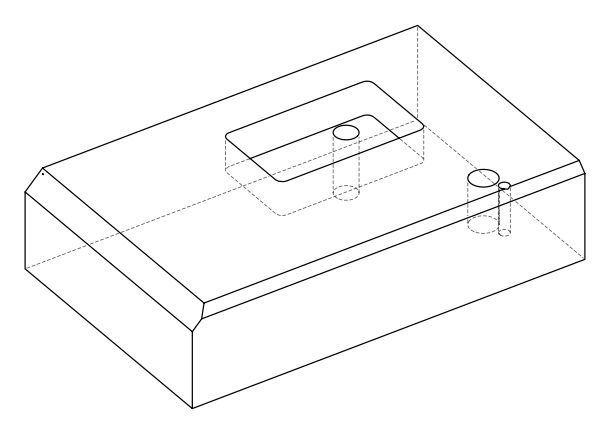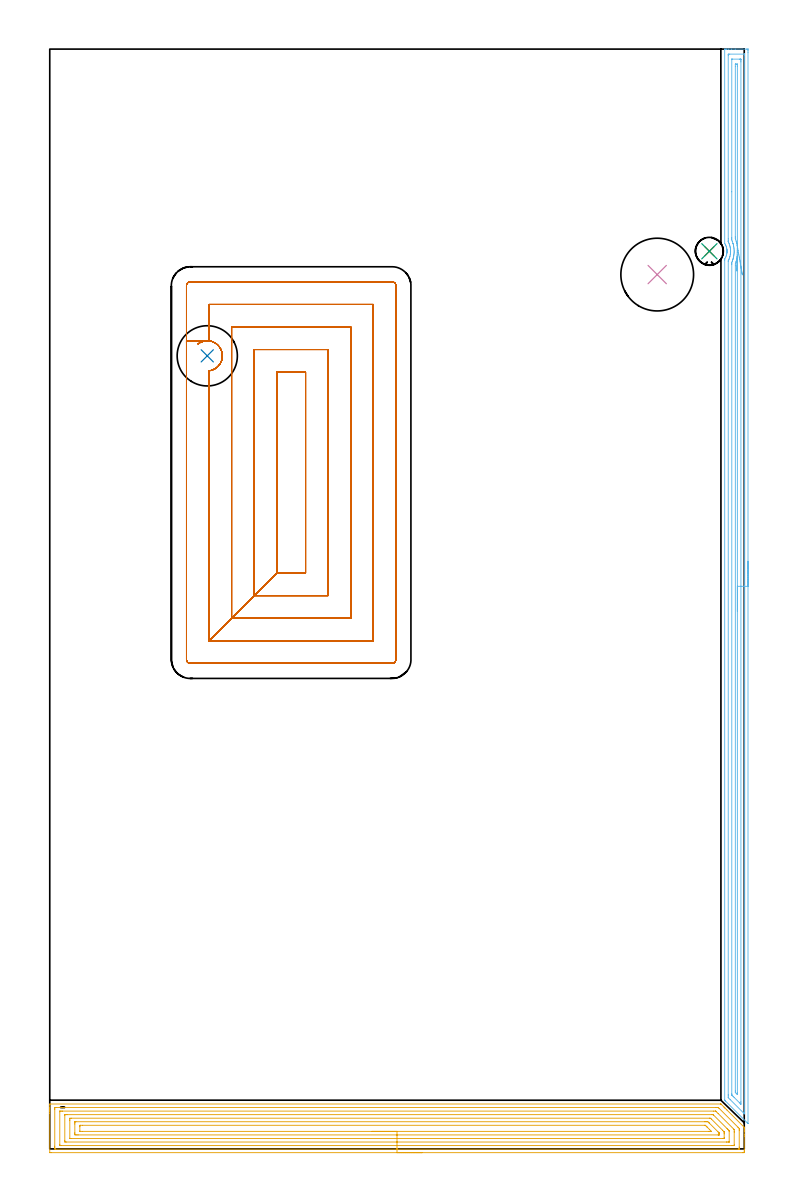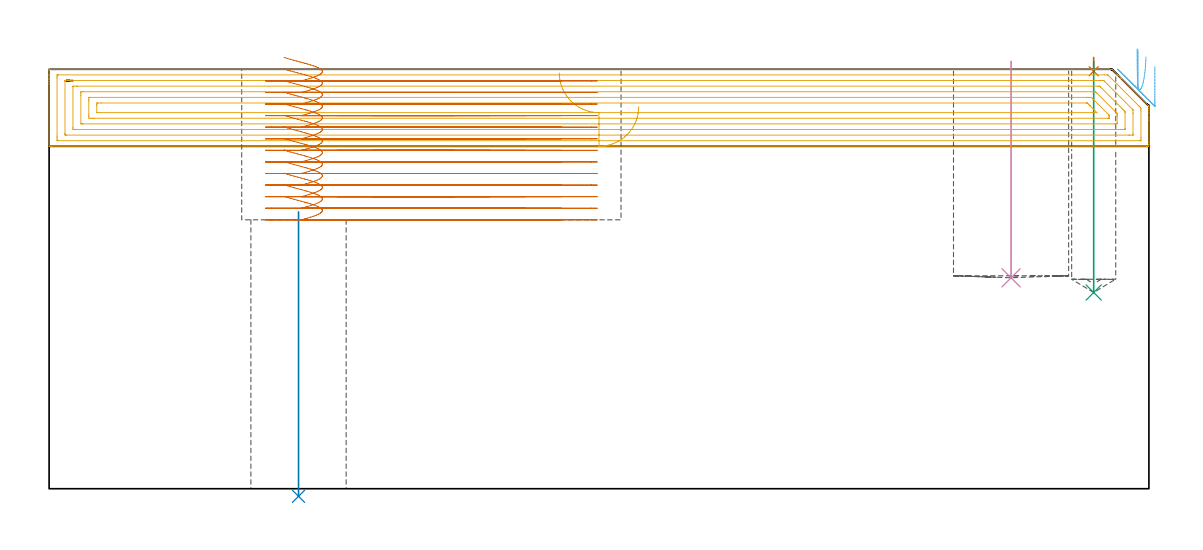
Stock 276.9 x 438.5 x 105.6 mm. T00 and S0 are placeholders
(PLAN: 7 operations, 5 tool changes, 76 min)
(1 SPOT_DRILL | STEP1POCKET | NXT0321_9005460120000 | 0.03 min | 1 mm3)
(2 INDEXABLE_INSERT_DRILL_THROUGH_HOLE_FROM_SOLID | STEP1HOLE | NXT0302_019 | 0.3 min | 47717 mm3)
(3 DRILL_BLIND_HOLE_INTO_CENTER | STEP1POCKET | UGT0301_222 | 0.23 min | 5192 mm3)
(4 INDEXABLE_INSERT_DRILL_BLIND_HOLE_FROM_SOLID | STEP1POCKET_1 | NXT0302_029 | 0.22 min | 34421 mm3)
(5 AREA_MILL | FG_CHAMFER_SURFACE | UGT0205_001 | 15.74 min | 52101 mm3)
(6 AREA_MILL_1 | FG_CHAMFER_SURFACE_1 | UGT0205_001 | 13.87 min | 18264 mm3)
(7 MILL_RECTANGULAR_POCKET | POCKET_RECTANGULAR_STRAIGHT | NXT0201_011 | Follow Part, ap 3, ae 75% | 45.61 min | 575047 mm3)
(TOOL NXT0321_9005460120000 | NC Spot Drill, 142deg, 12mm, Carbide, Uncoated | D12 PA142 FL30 Z2)
(TOOL NXT0302_019 | Index. Insert Drill 24mm [880-D2400L25-05] | D24 PA176 FL120 Z2)
(TOOL UGT0301_222 | Twist Drill 11.1 mm | D11.1 PA118 FL92 Z2)
(TOOL NXT0302_029 | Index. Insert Drill 29mm [880-D2900L32-05] | D29 PA176 FL145 Z2)
(TOOL UGT0205_001 | Chamfer Mill 20 x 3 x 45 deg. | D20 FL50 Z2)
(TOOL NXT0201_011 | ENDMILL 12mm [2P460-1200-NA 1630] | D12 FL38 Z6)
(OP 1 SPOT_DRILL)
G17 G21 G94 G90
T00 M6
G54
G17 G0 G90 X263. Y357.9 S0 M3
G43 Z115.6 H0
G94 G81 G98 Z105.122 F250. R108.6
G80
M5
M2
(OP 2 INDEXABLE_INSERT_DRILL_THROUGH_HOLE_FROM_SOLID)
G17 G21 G94 G90
T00 M6
G54
G17 G0 G90 X62.8 Y316.2 S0 M3
G43 Z115.6 H1
G94 G81 G98 Z-1.919 F250. R69.7
G80
M5
M2
(OP 3 DRILL_BLIND_HOLE_INTO_CENTER)
G17 G21 G94 G90
T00 M6
G54
G17 G0 G90 X263. Y357.9 S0 M3
G43 Z115.6 H0
G94 G81 G98 Z49.4 F250. R107.6
G80
M5
M2
(OP 4 INDEXABLE_INSERT_DRILL_BLIND_HOLE_FROM_SOLID)
G17 G21 G94 G90
T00 M6
G54
G17 G0 G90 X242.2 Y348.6 S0 M3
G43 Z115.6 H1
G94 G81 G98 Z53.1 F250. R107.6
G80
M5
M2
(OP 5 AREA_MILL)
G17 G21 G94 G90
T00 M6
G54
G17 G0 G90 X148.45 Y-1.5 S1061 M3
G43 Z115.6 H0
Z96.2
G94 G1 X148.412 Z95.328 F250.
X148.298 Z94.463
X148.109 Z93.612
X147.847 Z92.78
X147.513 Z91.974
X147.11 Z91.2
X146.642 Z90.464
X146.11 Z89.772
X145.521 Z89.129
X144.878 Z88.54
X144.186 Z88.008
X143.45 Z87.54
X142.676 Z87.137
X141.87 Z86.803
X141.038 Z86.541
X140.186 Z86.352
X139.322 Z86.238
X138.45 Z86.2
X0.602
X0.025 Y-1.499 Z86.199
X0.002 Y-1.497 Z86.2
X0. Y-1.464 Z86.233
Y14.214 Z101.909
Y14.809 Z102.503
Y15.382 Z103.079
Y15.69 Z103.386
Y16.263 Z103.959
Y16.571 Z104.266
Y17.587 Z105.287
X0.01 Y17.894 Z105.593
X0.156 Y17.9 Z105.6
X267.376
X267.599 Y17.895 Z105.594
X267.606 Y17.894 Z105.593
X268.863 Y16.638 Z104.336
X268.93 Y16.571 Z104.268
X269.118 Y16.382 Z104.082
X269.16 Y16.34 Z104.04
X269.811 Y15.69 Z103.387
X269.968 Y15.532 Z103.232
X276.744 Y8.757 Z96.455
X276.857 Y8.641 Z96.339
X276.89 Y8.604 Z96.302
X276.9 Y8.024 Z95.723
Y7.495 Z95.194
Y6.878 Z94.574
Y5.689 Z93.386
Y5.116 Z92.81
Y-0.458 Z87.239
X276.896 Y-1.052 Z86.645
X276.89 Y-1.492 Z86.206
X276.747 Y-1.496 Z86.202
X276.298 Y-1.5 Z86.2
X138.45
Y-0.086 Z87.614
X2.387 Y-0.085 Z87.615
X2.299 Y-0.084 Z87.616
X2.026 Y-0.079 Z87.621
X2.01 Y0.009 Z87.709
X2.003 Y0.207 Z87.907
X2.001 Y0.71 Z88.41
X2. Y1.092 Z88.792
X2.001 Y15.69 Z103.39
X2.002 Y16.07 Z103.77
X2.01 Y16.453 Z104.153
X2.018 Y16.48 Z104.18
X2.035 Y16.481 Z104.181
X2.085 Y16.484 Z104.184
X2.185 Y16.485 Z104.185
X2.387 Y16.486 Z104.186
X265.678
X266.483 Y16.482 Z104.182
X266.536 Y16.48 Z104.18
X266.561 Y16.477 Z104.177
X266.588 Y16.453 Z104.153
X266.702 Y16.344 Z104.044
X266.924 Y16.125 Z103.825
X274.409 Y8.641 Z96.341
X274.513 Y8.535 Z96.235
X274.89 Y8.139 Z95.839
X274.895 Y7.759 Z95.459
X274.899 Y7.378 Z95.078
Y0.71 Z88.41
X274.898 Y0.33 Z88.03
X274.89 Y-0.053 Z87.647
X274.883 Y-0.08 Z87.62
X274.865 Y-0.082 Z87.618
X274.815 Y-0.084 Z87.616
X274.715 Y-0.085 Z87.615
X274.513 Y-0.086 Z87.614
X138.45
Y1.328 Z89.028
X4.437 Y1.329 Z89.029
X4.171 Y1.33 Z89.03
X4.083 Y1.332 Z89.032
X4.021 Y1.335 Z89.035
X4.01 Y1.423 Z89.123
X4.004 Y1.591 Z89.291
X4.001 Y1.759 Z89.459
Y14.809 Z102.509
X4.002 Y14.975 Z102.675
X4.009 Y15.033 Z102.733
X4.014 Y15.065 Z102.765
X4.039 Y15.066 Z102.766
X4.171 Y15.068 Z102.768
X4.798 Y15.071 Z102.771
X5.063
X264.699
X265.327 Y15.069 Z102.769
X265.458 Y15.067 Z102.767
X265.52 Y15.064 Z102.764
X265.591 Y15.003 Z102.703
X265.789 Y14.809 Z102.509
X266.483 Y14.117 Z101.817
X272.729 Y7.871 Z95.571
X272.835 Y7.759 Z95.459
X272.869 Y7.72 Z95.42
X272.89 Y7.674 Z95.374
X272.896 Y7.595 Z95.295
X272.899 Y6.878 Z94.578
X272.9 Y6.709 Z94.409
X272.899 Y1.591 Z89.291
X272.898 Y1.424 Z89.124
X272.891 Y1.367 Z89.067
X272.886 Y1.335 Z89.035
X272.861 Y1.334 Z89.034
X272.729 Y1.331 Z89.031
X272.102 Y1.329 Z89.029
X271.837 Y1.328 Z89.028
X138.45
Y2.743 Z90.443
X6.573
X6.118 Y2.748 Z90.448
X6.015 Y2.749 Z90.449
X6.009 Y2.928 Z90.628
X6. Y3.309 Z91.009
X6.001 Y13.465 Z101.165
X6.002 Y13.57 Z101.27
X6.006 Y13.622 Z101.322
X6.009 Y13.644 Z101.344
X6.026 Y13.65 Z101.35
X6.233 Y13.654 Z101.354
X6.848 Y13.657 Z101.357
X7.122
X264.081 Y13.656 Z101.356
X264.389 Y13.652 Z101.352
X264.464 Y13.65 Z101.35
X264.504 Y13.635 Z101.335
X264.556 Y13.587 Z101.287
X264.699 Y13.451 Z101.151
X270.052 Y8.099 Z95.799
X270.388 Y7.759 Z95.459
X270.715 Y7.424 Z95.124
X270.89 Y7.234 Z94.934
X270.894 Y7.131 Z94.831
X270.9 Y6.922 Z94.622
Y2.935 Z90.635
X270.898 Y2.83 Z90.53
X270.894 Y2.778 Z90.478
X270.891 Y2.756 Z90.456
X270.874 Y2.75 Z90.45
X270.667 Y2.746 Z90.446
X270.052 Y2.743 Z90.443
X269.779
X138.45
Y4.157 Z91.857
X8.553
X8.396 Y4.158 Z91.858
X8.081 Y4.163 Z91.863
X8.008 Y4.165 Z91.865
X8.006 Y4.171 Z91.871
X8.003 Y4.193 Z91.893
X8.001 Y4.235 Z91.935
X8. Y11.284 Z98.984
X8.002 Y11.906 Z99.606
X8.009 Y12.165 Z99.865
X8.012 Y12.236 Z99.936
X8.554 Y12.243 Z99.943
X262.993 Y12.242 Z99.942
X263.151 Y12.24 Z99.94
X263.455 Y12.235 Z99.935
X263.529 Y12.165 Z99.865
X263.807 Y11.894 Z99.594
X268.268 Y7.433 Z95.133
X268.814 Y6.878 Z94.578
X268.89 Y6.798 Z94.498
X268.893 Y6.722 Z94.422
X268.897 Y6.566 Z94.266
X268.9 Y6.254 Z93.954
Y5.997 Z93.697
X268.898 Y4.494 Z92.194
X268.892 Y4.235 Z91.935
X268.888 Y4.164 Z91.864
X268.347 Y4.157 Z91.857
X138.45
Y5.571 Z93.271
X11.309 Y5.572 Z93.272
X10.846 Y5.573 Z93.273
X10.417 Y5.578 Z93.278
X10.01 Y5.592 Z93.292
X10.004 Y5.997 Z93.697
X10.001 Y6.408 Z94.108
X10. Y9.933 Z97.633
X10.003 Y10.403 Z98.103
X10.006 Y10.808 Z98.508
X10.019 Y10.822 Z98.522
X10.04 Y10.825 Z98.525
X10.093 Y10.828 Z98.528
X10.201 Y10.829 Z98.529
X10.417
X261.13 Y10.828 Z98.528
X261.593 Y10.826 Z98.526
X262.022 Y10.822 Z98.522
X262.433 Y10.807 Z98.507
X262.848 Y10.403 Z98.103
X262.915 Y10.338 Z98.038
X266.483 Y6.769 Z94.469
X266.865 Y6.378 Z94.078
X266.886 Y6.354 Z94.054
X266.892 Y6.317 Z94.017
X266.897 Y6.244 Z93.944
X266.899 Y6.134 Z93.834
Y5.997 Z93.697
X266.894 Y5.592 Z93.292
X266.881 Y5.577 Z93.277
X266.86 Y5.575 Z93.275
X266.807 Y5.572 Z93.272
X266.699 Y5.571 Z93.271
X266.483
X138.45
Y6.985 Z94.685
X12.985
X12.201 Y6.986 Z94.686
X12.09 Y6.988 Z94.688
X12.028 Y6.992 Z94.692
X12.009 Y6.997 Z94.697
X12.005 Y7.007 Z94.707
X12.002 Y7.021 Z94.721
X12. Y7.076 Z94.776
X12.001 Y8.838 Z96.538
X12.005 Y9.038 Z96.738
X12.015 Y9.408 Z97.108
X12.201 Y9.412 Z97.112
X12.311 Y9.413 Z97.113
X13.093 Y9.415 Z97.115
X261.13 Y9.414 Z97.114
X261.24 Y9.413 Z97.113
X261.336 Y9.41 Z97.11
X261.38 Y9.408 Z97.108
X261.574 Y9.22 Z96.92
X261.877 Y8.924 Z96.624
X262.022 Y8.78 Z96.48
X262.162 Y8.641 Z96.341
X263.043 Y7.759 Z95.459
X263.807 Y6.995 Z94.695
Y6.991 Z94.691
X263.696 Y6.988 Z94.688
X262.915 Y6.985 Z94.685
X262.806
X138.45
X137.578 Z94.723
X136.714 Z94.837
X135.862 Z95.026
X135.03 Z95.288
X134.224 Z95.622
X133.45 Z96.025
X132.714 Z96.494
X132.022 Z97.025
X131.379 Z97.614
X130.79 Z98.257
X130.258 Z98.95
X129.79 Z99.685
X129.387 Z100.459
X129.053 Z101.265
X128.791 Z102.097
X128.602 Z102.949
X128.488 Z103.814
X128.45 Z104.685
G0 Z115.6
M5
M2
(OP 6 AREA_MILL_1)
G17 G21 G94 G90
T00 M6
G54
G17 G0 G90 X278.4 Y234.3 S1061 M3
G43 Z115.6 H0
Z106.3
G94 G1 Y234.262 Z105.428 F250.
Y234.148 Z104.564
Y233.959 Z103.712
Y233.697 Z102.88
Y233.363 Z102.074
Y232.96 Z101.3
Y232.492 Z100.564
Y231.96 Z99.872
Y231.371 Z99.229
Y230.728 Z98.64
Y230.036 Z98.109
Y229.3 Z97.64
Y228.526 Z97.237
Y227.72 Z96.903
Y226.888 Z96.641
Y226.036 Z96.452
Y225.172 Z96.338
Y224.3 Z96.3
Y10.184
X278.395 Y10.126 Z96.304
X278.393 Y10.118 Z96.305
X278.373 Y10.126 Z96.325
X278.075 Y10.424 Z96.623
X269.512 Y18.988 Z105.187
X269.251 Y19.248 Z105.445
X269.105 Y19.397 Z105.59
X269.1 Y19.658 Z105.6
X269.11 Y354.153 Z105.59
X269.113 Y354.77 Z105.586
X269.115 Y354.783 Z105.584
X269.131 Y354.837 Z105.567
X269.139 Y354.854 Z105.559
X269.543 Y355.606 Z105.157
X269.72 Y356.049 Z104.979
X269.759 Y356.175 Z104.94
X269.858 Y356.499 Z104.838
X269.87 Y356.558 Z104.825
X269.956 Y356.944 Z104.74
X270.006 Y357.28 Z104.692
X270.022 Y357.392 Z104.674
X270.026 Y357.44 Z104.669
X270.027 Y357.451 Z104.668
X270.039 Y357.651 Z104.657
X270.041 Y357.784 Z104.649
Y357.818 Z104.646
X270.042 Y357.895
X270.041 Y357.981 Z104.647
Y358.028 Z104.65
X270.04 Y358.074 Z104.651
X270.032 Y358.285 Z104.663
X270.027 Y358.345 Z104.667
X270.026 Y358.36 Z104.669
X269.999 Y358.567 Z104.699
X269.97 Y358.77 Z104.726
X269.889 Y359.179 Z104.806
X269.762 Y359.628 Z104.937
X269.597 Y360.072 Z105.103
X269.383 Y360.513 Z105.315
X269.124 Y360.965 Z105.574
X269.103 Y361. Z105.596
X269.102 Y361.006 Z105.597
X269.1 Y361.025 Z105.6
Y438.325
X269.102 Y438.49 Z105.588
X269.168 Y438.493 Z105.524
X269.592 Y438.5 Z105.108
X269.92 Z104.78
X270.621 Z104.074
X271.865 Z102.832
X273.303 Z101.393
X277.773 Z96.924
X278.393 Y438.498 Z96.304
X278.394 Y438.496 Z96.303
X278.398 Y437.878 Z96.302
X278.4 Y437.251 Z96.3
Y224.3
X276.986 Z97.714
X276.985 Y14.19 Z97.715
X276.983 Y14.083 Z97.717
X276.979 Y14.013 Z97.721
X276.976 Y13.985 Z97.724
X276.957 Y14.002 Z97.743
X276.879 Y14.074 Z97.821
X276.653 Y14.297 Z98.047
X271.292 Y19.658 Z103.408
X270.621 Y20.341 Z104.079
X270.521 Y20.45 Z104.179
X270.518 Y20.552 Z104.182
X270.516 Y20.657 Z104.184
X270.514 Y21.446 Z104.186
Y21.552
X270.524 Y353.877 Z104.176
X270.525 Y353.972 Z104.175
X270.529 Y354.07 Z104.171
X270.533 Y354.126 Z104.167
X270.767 Y354.624 Z103.933
X270.826 Y354.77 Z103.874
X271.016 Y355.269 Z103.684
X271.138 Y355.664 Z103.562
X271.185 Y355.829 Z103.515
X271.324 Y356.462 Z103.376
X271.342 Y356.558 Z103.358
X271.364 Y356.708 Z103.336
X271.41 Y357.055 Z103.29
X271.452 Y357.507 Z103.248
Y357.514
X271.455 Y357.924 Z103.245
X271.445 Y358.345 Z103.255
X271.441 Y358.419 Z103.259
X271.395 Y358.846 Z103.305
X271.342 Y359.238 Z103.358
X271.327 Y359.332 Z103.373
X271.305 Y359.449 Z103.395
X271.222 Y359.825 Z103.478
X271.136 Y360.132 Z103.564
X270.959 Y360.688 Z103.741
X270.832 Y361.026 Z103.868
X270.621 Y361.498 Z104.079
X270.544 Y361.674 Z104.156
X270.521 Y361.744 Z104.179
X270.518 Y361.813 Z104.182
X270.516 Y361.919 Z104.184
X270.515 Y362.026 Z104.185
X270.514 Y362.813 Z104.186
X270.515 Y436.091 Z104.185
Y436.196
X270.518 Y436.304 Z104.182
X270.525 Y436.49 Z104.175
X270.621 Y436.492 Z104.079
X271.107 Y436.499 Z103.593
X276.879 Z97.821
X276.937 Y436.498 Z97.763
X276.972 Y436.494 Z97.728
X276.977 Y436.492 Z97.723
X276.98 Y436.471 Z97.72
X276.983 Y436.411 Z97.717
X276.985 Y436.197 Z97.715
X276.986 Y436.091 Z97.714
Y224.3
X275.571 Z99.129
Y18.765
X275.57 Y18.286 Z99.13
X275.565 Y17.871 Z99.135
X275.564 Y17.847 Z99.136
X275.533 Y17.871 Z99.167
X275.091 Y18.309 Z99.609
X272.847 Y20.552 Z101.853
X272.409 Y20.992 Z102.291
X271.962 Y21.446 Z102.738
X271.935 Y21.481 Z102.765
X271.933 Y21.506 Z102.767
X271.93 Y21.566 Z102.77
X271.929 Y21.686 Z102.771
Y21.926
X271.939 Y352.559 Z102.761
X271.941 Y352.983 Z102.759
X271.944 Y353.448 Z102.756
X272.099 Y353.877 Z102.601
X272.18 Y354.106 Z102.52
X272.409 Y354.759 Z102.291
X272.412 Y354.768 Z102.288
X272.518 Y355.162 Z102.182
X272.592 Y355.481 Z102.108
X272.632 Y355.664 Z102.068
X272.693 Y355.968 Z102.007
X272.735 Y356.232 Z101.965
X272.782 Y356.558 Z101.918
X272.831 Y357.029 Z101.869
X272.859 Y357.451 Z101.841
X272.869 Y357.885 Z101.831
X272.858 Y358.345 Z101.842
X272.826 Y358.821 Z101.874
X272.782 Y359.238 Z101.918
X272.688 Y359.853 Z102.012
X272.632 Y360.132 Z102.068
X272.553 Y360.5 Z102.147
X272.411 Y361.024 Z102.289
X272.409 Y361.03 Z102.291
X272.1 Y361.919 Z102.6
X271.936 Y362.393 Z102.764
X271.932 Y362.813 Z102.768
X271.929 Y363.292 Z102.771
X271.928 Y381.613 Z102.772
X271.929 Y434.303 Z102.771
X271.93 Y434.423 Z102.77
X271.933 Y434.482 Z102.767
X271.934 Y434.489 Z102.766
X271.96 Y434.493 Z102.74
X272.016 Y434.497 Z102.684
X272.213 Y434.5 Z102.487
X275.091 Z99.609
X275.288 Y434.498 Z99.412
X275.419 Y434.495 Z99.281
X275.523 Y434.49 Z99.177
X275.565 Y434.482 Z99.135
X275.566 Y434.463 Z99.134
X275.569 Y434.303 Z99.131
X275.571 Y433.824 Z99.129
Y433.41
Y224.3
X274.157 Z100.543
Y22.339
X274.155 Y21.941 Z100.545
X274.152 Y21.743 Z100.548
X274.151 Y21.711 Z100.549
X274.118 Y21.74 Z100.582
X274.057 Y21.796 Z100.643
X273.51 Y22.339 Z101.19
X273.407 Y22.445 Z101.293
X273.36 Y22.497 Z101.34
X273.35 Y22.511 Z101.35
X273.347 Y22.532 Z101.353
X273.345 Y22.583 Z101.355
X273.343 Y22.786 Z101.357
Y23.193
X273.353 Y352.137 Z101.347
X273.358 Y352.928 Z101.342
X273.371 Y352.983 Z101.329
X273.385 Y353.028 Z101.315
X273.579 Y353.6 Z101.121
X273.671 Y353.877 Z101.029
X273.746 Y354.121 Z100.954
X273.792 Y354.282 Z100.908
X273.917 Y354.77 Z100.783
X273.944 Y354.884 Z100.756
X273.968 Y354.999 Z100.732
X274.116 Y355.745 Z100.584
X274.15 Y355.927 Z100.55
X274.156 Y355.705 Z100.544
X274.157 Y355.664 Z100.543
Y224.3
Y223.428 Z100.581
Y222.564 Z100.695
Y221.712 Z100.883
Y220.88 Z101.146
Y220.074 Z101.48
Y219.3 Z101.882
Y218.564 Z102.351
Y217.872 Z102.882
Y217.229 Z103.472
Y216.64 Z104.115
Y216.108 Z104.807
Y215.64 Z105.543
Y215.237 Z106.316
Y214.903 Z107.122
Y214.641 Z107.954
Y214.452 Z108.806
Y214.338 Z109.671
Y214.3 Z110.543
G0 Z115.6
X276.162 Y348.459
Z108.688
G1 X276.129 Y348.643 Z107.836
X276.084 Y348.899 Z107.003
X276.026 Y349.226 Z106.197
X275.957 Y349.621 Z105.422
X275.875 Y350.081 Z104.685
X275.783 Y350.603 Z103.992
X275.681 Y351.181 Z103.347
X275.569 Y351.814 Z102.756
X275.449 Y352.494 Z102.224
X275.321 Y353.217 Z101.753
X275.187 Y353.978 Z101.349
X275.047 Y354.771 Z101.013
X274.902 Y355.59 Z100.749
X274.754 Y356.428 Z100.558
X274.604 Y357.28 Z100.442
X274.452 Y358.138 Z100.402
X274.301 Y358.996 Z100.438
X274.15 Y359.848 Z100.55
X274.094 Y360.17 Z100.606
X274.079 Y360.25 Z100.621
X273.918 Y361.026 Z100.782
X273.874 Y361.218 Z100.826
X273.827 Y361.395 Z100.873
X273.668 Y361.919 Z101.032
X273.438 Y362.616 Z101.262
X273.407 Y362.709 Z101.293
X273.377 Y362.813 Z101.323
X273.35 Y362.917 Z101.35
X273.347 Y363.017 Z101.353
X273.345 Y363.221 Z101.355
X273.343 Y363.63 Z101.357
Y363.667
Y431.623
X273.346 Y432.437 Z101.354
X273.348 Y432.471 Z101.352
X273.352 Y432.49 Z101.348
X273.374 Y432.493 Z101.326
X273.427 Y432.497 Z101.273
X273.535 Y432.499 Z101.165
X273.75 Y432.5 Z100.95
X273.965 Y432.499 Z100.735
X274.073 Y432.497 Z100.627
X274.126 Y432.493 Z100.574
X274.148 Y432.491 Z100.552
X274.15 Y432.475 Z100.55
X274.157 Y431.662 Z100.543
Y431.623
Y360.172
X274.156 Y360.132 Z100.544
X274.15 Y359.848 Z100.55
X274.132 Y358.978 Z100.607
X274.113 Y358.116 Z100.739
X274.095 Y357.269 Z100.946
X274.077 Y356.443 Z101.226
X274.06 Y355.644 Z101.577
X274.043 Y354.88 Z101.997
X274.028 Y354.154 Z102.481
X274.013 Y353.474 Z103.027
X274. Y352.844 Z103.63
X273.987 Y352.268 Z104.286
X273.976 Y351.752 Z104.989
X273.966 Y351.3 Z105.735
X273.958 Y350.914 Z106.517
X273.951 Y350.597 Z107.33
X273.946 Y350.353 Z108.168
X273.942 Y350.183 Z109.023
X273.94 Y350.087 Z109.89
Y350.068 Z110.762
G0 Z115.6
M5
M2
(OP 7 MILL_RECTANGULAR_POCKET)
G17 G21 G94 G90
T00 M6
G54
G17 G0 G90 X59.149 Y320.958 S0 M3
G43 Z115.6 H1
Z108.6
G94 G1 X59.244 Y321.037 Z108.567 F250.
X59.959 Y321.49 Z108.34
X60.731 Y321.837 Z108.113
X61.544 Y322.073 Z107.886
X62.382 Y322.191 Z107.66
X63.228 Z107.433
X63.914 Y322.102 Z107.247
X64.332 Y322.007 Z107.133
X64.661 Y321.899 Z107.04
X64.991 Y321.792 Z106.947
X65.806 Y321.399 Z106.705
X66.552 Y320.889 Z106.462
X67.214 Y320.272 Z106.22
X67.776 Y319.563 Z105.977
X68.224 Y318.777 Z105.735
X68.55 Y317.933 Z105.493
X68.745 Y317.05 Z105.25
X68.805 Y316.148 Z105.008
X68.782 Y315.802 Z104.915
X68.759 Y315.456 Z104.822
X68.578 Y314.564 Z104.578
X68.465 Y314.237 Z104.486
X68.352 Y313.91 Z104.393
X67.967 Y313.139 Z104.162
X67.476 Y312.432 Z103.931
X66.889 Y311.801 Z103.7
X66.217 Y311.262 Z103.47
X65.476 Y310.824 Z103.239
X64.679 Y310.496 Z103.008
X63.844 Y310.286 Z102.777
X63.5 Y310.245 Z102.685
Y202.6 F500.
X90.5 Y229.6
X102.
Y309.7
X90.5
Y229.6
X81.5 Y220.6
X111.
Y318.7
X81.5
Y220.6
X72.5 Y211.6
X120.
Y327.7
X72.5
Y211.6
X63.5 Y202.6
X129.
Y336.7
X63.5
Y322.155
G3 X62.101 Y322.155 R5.985
G1 X54.5
Y195.1
G3 X56. Y193.6 R1.5
G1 X136.5
G3 X138. Y195.1 R1.5
G1 Y344.2
G3 X136.5 Y345.7 R1.5
G1 X56.
G3 X54.5 Y344.2 R1.5
G1 Y322.155
Y321.155
G0 X59.148 Y320.957 Z105.685
G1 X59.244 Y321.037 Z105.651 F250.
X59.999 Y321.511 Z105.412
X60.817 Y321.868 Z105.173
X61.678 Y322.1 Z104.934
X62.564 Y322.201 Z104.695
X63.455 Y322.17 Z104.456
X64.332 Y322.007 Z104.217
X64.661 Y321.899 Z104.124
X64.991 Y321.792 Z104.032
X65.788 Y321.41 Z103.795
X66.52 Y320.915 Z103.558
X67.172 Y320.317 Z103.321
X67.729 Y319.631 Z103.084
X68.179 Y318.87 Z102.847
X68.513 Y318.052 Z102.611
X68.723 Y317.193 Z102.374
X68.804 Y316.313 Z102.137
X68.756 Y315.43 Z101.9
X68.578 Y314.564 Z101.663
X68.465 Y314.237 Z101.57
X68.352 Y313.91 Z101.477
X67.967 Y313.139 Z101.247
X67.476 Y312.432 Z101.016
X66.889 Y311.801 Z100.785
X66.217 Y311.262 Z100.554
X65.476 Y310.824 Z100.324
X64.679 Y310.496 Z100.093
X63.844 Y310.286 Z99.862
X63.5 Y310.245 Z99.769
Y202.6 F500.
X90.5 Y229.6
X102.
Y309.7
X90.5
Y229.6
X81.5 Y220.6
X111.
Y318.7
X81.5
Y220.6
X72.5 Y211.6
X120.
Y327.7
X72.5
Y211.6
X63.5 Y202.6
X129.
Y336.7
X63.5
Y322.155
G3 X62.101 Y322.155 R5.985
G1 X54.5
Y195.1
G3 X56. Y193.6 R1.5
G1 X136.5
G3 X138. Y195.1 R1.5
G1 Y344.2
G3 X136.5 Y345.7 R1.5
G1 X56.
G3 X54.5 Y344.2 R1.5
G1 Y322.155
Y321.155
G0 X59.148 Y320.957 Z102.769
G1 X59.244 Y321.037 Z102.736 F250.
X59.999 Y321.511 Z102.497
X60.817 Y321.868 Z102.258
X61.678 Y322.1 Z102.019
X62.564 Y322.201 Z101.78
X63.455 Y322.17 Z101.541
X64.332 Y322.007 Z101.302
X64.661 Y321.899 Z101.209
X64.991 Y321.792 Z101.116
X65.788 Y321.41 Z100.879
X66.52 Y320.915 Z100.643
X67.172 Y320.317 Z100.406
X67.729 Y319.631 Z100.169
X68.179 Y318.87 Z99.932
X68.513 Y318.052 Z99.695
X68.723 Y317.193 Z99.458
X68.804 Y316.313 Z99.221
X68.756 Y315.43 Z98.985
X68.578 Y314.564 Z98.748
X68.465 Y314.237 Z98.655
X68.352 Y313.91 Z98.562
X67.967 Y313.139 Z98.331
X67.476 Y312.432 Z98.101
X66.889 Y311.801 Z97.87
X66.217 Y311.262 Z97.639
X65.476 Y310.824 Z97.408
X64.679 Y310.496 Z97.177
X63.844 Y310.286 Z96.947
X63.5 Y310.245 Z96.854
Y202.6 F500.
X90.5 Y229.6
X102.
Y309.7
X90.5
Y229.6
X81.5 Y220.6
X111.
Y318.7
X81.5
Y220.6
X72.5 Y211.6
X120.
Y327.7
X72.5
Y211.6
X63.5 Y202.6
X129.
Y336.7
X63.5
Y322.155
G3 X62.101 Y322.155 R5.985
G1 X54.5
Y195.1
G3 X56. Y193.6 R1.5
G1 X136.5
G3 X138. Y195.1 R1.5
G1 Y344.2
G3 X136.5 Y345.7 R1.5
G1 X56.
G3 X54.5 Y344.2 R1.5
G1 Y322.155
Y321.155
G0 X59.148 Y320.958 Z99.854
G1 X59.244 Y321.037 Z99.82 F250.
X59.999 Y321.511 Z99.581
X60.817 Y321.868 Z99.342
X61.678 Y322.1 Z99.103
X62.564 Y322.201 Z98.864
X63.455 Y322.17 Z98.625
X64.332 Y322.007 Z98.386
X64.661 Y321.899 Z98.294
X64.991 Y321.792 Z98.201
X65.788 Y321.41 Z97.964
X66.52 Y320.915 Z97.727
X67.172 Y320.317 Z97.49
X67.729 Y319.631 Z97.253
X68.179 Y318.87 Z97.017
X68.513 Y318.052 Z96.78
X68.723 Y317.193 Z96.543
X68.804 Y316.313 Z96.306
X68.756 Y315.43 Z96.069
X68.578 Y314.564 Z95.832
X68.465 Y314.237 Z95.74
X68.352 Y313.91 Z95.647
X67.967 Y313.139 Z95.416
X67.476 Y312.432 Z95.185
X66.889 Y311.801 Z94.954
X66.217 Y311.262 Z94.724
X65.476 Y310.824 Z94.493
X64.679 Y310.496 Z94.262
X63.844 Y310.286 Z94.031
X63.5 Y310.245 Z93.938
Y202.6 F500.
X90.5 Y229.6
X102.
Y309.7
X90.5
Y229.6
X81.5 Y220.6
X111.
Y318.7
X81.5
Y220.6
X72.5 Y211.6
X120.
Y327.7
X72.5
Y211.6
X63.5 Y202.6
X129.
Y336.7
X63.5
Y322.155
G3 X62.101 Y322.155 R5.985
G1 X54.5
Y195.1
G3 X56. Y193.6 R1.5
G1 X136.5
G3 X138. Y195.1 R1.5
G1 Y344.2
G3 X136.5 Y345.7 R1.5
G1 X56.
G3 X54.5 Y344.2 R1.5
G1 Y322.155
Y321.155
G0 X59.148 Y320.958 Z96.938
G1 X59.244 Y321.037 Z96.905 F250.
X59.999 Y321.511 Z96.666
X60.817 Y321.868 Z96.427
X61.678 Y322.1 Z96.188
X62.564 Y322.201 Z95.949
X63.455 Y322.17 Z95.71
X64.332 Y322.007 Z95.471
X64.661 Y321.899 Z95.378
X64.991 Y321.792 Z95.286
X65.788 Y321.41 Z95.049
X66.52 Y320.915 Z94.812
X67.172 Y320.317 Z94.575
X67.729 Y319.631 Z94.338
X68.179 Y318.87 Z94.101
X68.513 Y318.052 Z93.864
X68.723 Y317.193 Z93.628
X68.804 Y316.313 Z93.391
X68.756 Y315.43 Z93.154
X68.578 Y314.564 Z92.917
X68.465 Y314.237 Z92.824
X68.352 Y313.91 Z92.731
X67.967 Y313.139 Z92.501
X67.476 Y312.432 Z92.27
X66.889 Y311.801 Z92.039
X66.217 Y311.262 Z91.808
X65.476 Y310.824 Z91.577
X64.679 Y310.496 Z91.347
X63.844 Y310.286 Z91.116
X63.5 Y310.245 Z91.023
Y202.6 F500.
X90.5 Y229.6
X102.
Y309.7
X90.5
Y229.6
X81.5 Y220.6
X111.
Y318.7
X81.5
Y220.6
X72.5 Y211.6
X120.
Y327.7
X72.5
Y211.6
X63.5 Y202.6
X129.
Y336.7
X63.5
Y322.155
G3 X62.101 Y322.155 R5.985
G1 X54.5
Y195.1
G3 X56. Y193.6 R1.5
G1 X136.5
G3 X138. Y195.1 R1.5
G1 Y344.2
G3 X136.5 Y345.7 R1.5
G1 X56.
G3 X54.5 Y344.2 R1.5
G1 Y322.155
Y321.155
G0 X59.148 Y320.958 Z94.023
G1 X59.244 Y321.037 Z93.99 F250.
X59.999 Y321.511 Z93.751
X60.817 Y321.868 Z93.512
X61.678 Y322.1 Z93.273
X62.564 Y322.201 Z93.034
X63.455 Y322.17 Z92.795
X64.332 Y322.007 Z92.556
X64.661 Y321.899 Z92.463
X64.991 Y321.792 Z92.37
X65.788 Y321.41 Z92.133
X66.52 Y320.915 Z91.896
X67.172 Y320.317 Z91.66
X67.729 Y319.631 Z91.423
X68.179 Y318.87 Z91.186
X68.513 Y318.052 Z90.949
X68.723 Y317.193 Z90.712
X68.804 Y316.313 Z90.475
X68.756 Y315.43 Z90.238
X68.578 Y314.564 Z90.002
X68.465 Y314.237 Z89.909
X68.352 Y313.91 Z89.816
X67.967 Y313.139 Z89.585
X67.476 Y312.432 Z89.354
X66.889 Y311.801 Z89.124
X66.217 Y311.262 Z88.893
X65.476 Y310.824 Z88.662
X64.679 Y310.496 Z88.431
X63.844 Y310.286 Z88.2
X63.5 Y310.245 Z88.108
Y202.6 F500.
X90.5 Y229.6
X102.
Y309.7
X90.5
Y229.6
X81.5 Y220.6
X111.
Y318.7
X81.5
Y220.6
X72.5 Y211.6
X120.
Y327.7
X72.5
Y211.6
X63.5 Y202.6
X129.
Y336.7
X63.5
Y322.155
G3 X62.101 Y322.155 R5.985
G1 X54.5
Y195.1
G3 X56. Y193.6 R1.5
G1 X136.5
G3 X138. Y195.1 R1.5
G1 Y344.2
G3 X136.5 Y345.7 R1.5
G1 X56.
G3 X54.5 Y344.2 R1.5
G1 Y322.155
Y321.155
G0 X59.143 Y320.954 Z91.108
G1 X59.244 Y321.037 Z91.073 F250.
X59.999 Y321.511 Z90.834
X60.817 Y321.868 Z90.595
X61.678 Y322.1 Z90.356
X62.564 Y322.201 Z90.117
X63.455 Y322.17 Z89.878
X64.332 Y322.007 Z89.639
X64.661 Y321.899 Z89.546
X64.991 Y321.792 Z89.453
X65.788 Y321.41 Z89.216
X66.52 Y320.915 Z88.979
X67.172 Y320.317 Z88.743
X67.729 Y319.631 Z88.506
X68.179 Y318.87 Z88.269
X68.513 Y318.052 Z88.032
X68.723 Y317.193 Z87.795
X68.804 Y316.313 Z87.558
X68.756 Y315.43 Z87.321
X68.578 Y314.564 Z87.085
X68.465 Y314.237 Z86.992
X68.35 Y313.909 Z86.899
X67.964 Y313.141 Z86.668
X67.472 Y312.435 Z86.438
X66.885 Y311.807 Z86.207
X66.214 Y311.268 Z85.977
X65.474 Y310.83 Z85.746
X64.678 Y310.502 Z85.516
X63.845 Y310.29 Z85.285
X63.5 Y310.248 Z85.192
Y202.6 F500.
X90.5 Y229.6
X102.
Y309.7
X90.5
Y229.6
X81.5 Y220.6
X111.
Y318.7
X81.5
Y220.6
X72.5 Y211.6
X120.
Y327.7
X72.5
Y211.6
X63.5 Y202.6
X129.
Y336.7
X63.5
Y322.155
G3 X62.101 Y322.155 R5.985
G1 X54.5
Y195.1
G3 X56. Y193.6 R1.5
G1 X136.5
G3 X138. Y195.1 R1.5
G1 Y344.2
G3 X136.5 Y345.7 R1.5
G1 X56.
G3 X54.5 Y344.2 R1.5
G1 Y322.155
Y321.155
G0 X59.143 Y320.954 Z88.192
G1 X59.244 Y321.037 Z88.157 F250.
X59.999 Y321.511 Z87.918
X60.817 Y321.868 Z87.679
X61.678 Y322.1 Z87.44
X62.564 Y322.201 Z87.201
X63.455 Y322.17 Z86.962
X64.332 Y322.007 Z86.723
X64.661 Y321.899 Z86.631
X64.991 Y321.792 Z86.538
X65.788 Y321.41 Z86.301
X66.52 Y320.915 Z86.064
X67.172 Y320.317 Z85.827
X67.729 Y319.631 Z85.59
X68.179 Y318.87 Z85.354
X68.513 Y318.052 Z85.117
X68.723 Y317.193 Z84.88
X68.804 Y316.313 Z84.643
X68.756 Y315.43 Z84.406
X68.578 Y314.564 Z84.169
X68.465 Y314.237 Z84.076
X68.35 Y313.909 Z83.983
X67.964 Y313.141 Z83.753
X67.472 Y312.435 Z83.522
X66.885 Y311.807 Z83.292
X66.214 Y311.268 Z83.061
X65.474 Y310.83 Z82.831
X64.678 Y310.502 Z82.6
X63.845 Y310.29 Z82.37
X63.5 Y310.248 Z82.277
Y202.6 F500.
X90.5 Y229.6
X102.
Y309.7
X90.5
Y229.6
X81.5 Y220.6
X111.
Y318.7
X81.5
Y220.6
X72.5 Y211.6
X120.
Y327.7
X72.5
Y211.6
X63.5 Y202.6
X129.
Y336.7
X63.5
Y322.155
G3 X62.101 Y322.155 R5.985
G1 X54.5
Y195.1
G3 X56. Y193.6 R1.5
G1 X136.5
G3 X138. Y195.1 R1.5
G1 Y344.2
G3 X136.5 Y345.7 R1.5
G1 X56.
G3 X54.5 Y344.2 R1.5
G1 Y322.155
Y321.155
G0 X59.148 Y320.958 Z85.277
G1 X59.244 Y321.037 Z85.243 F250.
X59.999 Y321.511 Z85.004
X60.817 Y321.868 Z84.766
X61.678 Y322.1 Z84.527
X62.564 Y322.201 Z84.288
X63.455 Y322.17 Z84.049
X64.332 Y322.007 Z83.81
X64.661 Y321.899 Z83.717
X64.991 Y321.792 Z83.624
X65.788 Y321.41 Z83.387
X66.52 Y320.915 Z83.15
X67.172 Y320.317 Z82.913
X67.729 Y319.631 Z82.677
X68.179 Y318.87 Z82.44
X68.513 Y318.052 Z82.203
X68.723 Y317.193 Z81.966
X68.804 Y316.313 Z81.729
X68.756 Y315.43 Z81.492
X68.578 Y314.564 Z81.255
X68.465 Y314.237 Z81.163
X68.352 Y313.91 Z81.07
X67.967 Y313.139 Z80.839
X67.476 Y312.432 Z80.608
X66.889 Y311.801 Z80.377
X66.217 Y311.262 Z80.147
X65.476 Y310.824 Z79.916
X64.679 Y310.496 Z79.685
X63.844 Y310.286 Z79.454
X63.5 Y310.245 Z79.362
Y202.6 F500.
X90.5 Y229.6
X102.
Y309.7
X90.5
Y229.6
X81.5 Y220.6
X111.
Y318.7
X81.5
Y220.6
X72.5 Y211.6
X120.
Y327.7
X72.5
Y211.6
X63.5 Y202.6
X129.
Y336.7
X63.5
Y322.155
G3 X62.101 Y322.155 R5.985
G1 X54.5
Y195.1
G3 X56. Y193.6 R1.5
G1 X136.5
G3 X138. Y195.1 R1.5
G1 Y344.2
G3 X136.5 Y345.7 R1.5
G1 X56.
G3 X54.5 Y344.2 R1.5
G1 Y322.155
Y321.155
G0 X59.148 Y320.958 Z82.362
G1 X59.244 Y321.037 Z82.328 F250.
X59.999 Y321.511 Z82.089
X60.817 Y321.868 Z81.85
X61.678 Y322.1 Z81.611
X62.564 Y322.201 Z81.372
X63.455 Y322.17 Z81.133
X64.332 Y322.007 Z80.894
X64.661 Y321.899 Z80.801
X64.991 Y321.792 Z80.709
X65.788 Y321.41 Z80.472
X66.52 Y320.915 Z80.235
X67.172 Y320.317 Z79.998
X67.729 Y319.631 Z79.761
X68.179 Y318.87 Z79.524
X68.513 Y318.052 Z79.288
X68.723 Y317.193 Z79.051
X68.804 Y316.313 Z78.814
X68.756 Y315.43 Z78.577
X68.578 Y314.564 Z78.34
X68.465 Y314.237 Z78.247
X68.352 Y313.91 Z78.154
X67.967 Y313.139 Z77.924
X67.476 Y312.432 Z77.693
X66.889 Y311.801 Z77.462
X66.217 Y311.262 Z77.231
X65.476 Y310.824 Z77.001
X64.679 Y310.496 Z76.77
X63.844 Y310.286 Z76.539
X63.5 Y310.245 Z76.446
Y202.6 F500.
X90.5 Y229.6
X102.
Y309.7
X90.5
Y229.6
X81.5 Y220.6
X111.
Y318.7
X81.5
Y220.6
X72.5 Y211.6
X120.
Y327.7
X72.5
Y211.6
X63.5 Y202.6
X129.
Y336.7
X63.5
Y322.155
G3 X62.101 Y322.155 R5.985
G1 X54.5
Y195.1
G3 X56. Y193.6 R1.5
G1 X136.5
G3 X138. Y195.1 R1.5
G1 Y344.2
G3 X136.5 Y345.7 R1.5
G1 X56.
G3 X54.5 Y344.2 R1.5
G1 Y322.155
Y321.155
G0 X59.148 Y320.958 Z79.446
G1 X59.244 Y321.037 Z79.413 F250.
X59.999 Y321.511 Z79.174
X60.817 Y321.868 Z78.935
X61.678 Y322.1 Z78.696
X62.564 Y322.201 Z78.457
X63.455 Y322.17 Z78.218
X64.332 Y322.007 Z77.979
X64.661 Y321.899 Z77.886
X64.991 Y321.792 Z77.793
X65.788 Y321.41 Z77.556
X66.52 Y320.915 Z77.32
X67.172 Y320.317 Z77.083
X67.729 Y319.631 Z76.846
X68.179 Y318.87 Z76.609
X68.513 Y318.052 Z76.372
X68.723 Y317.193 Z76.135
X68.804 Y316.313 Z75.898
X68.756 Y315.43 Z75.662
X68.578 Y314.564 Z75.425
X68.465 Y314.237 Z75.332
X68.352 Y313.91 Z75.239
X67.967 Y313.139 Z75.008
X67.476 Y312.432 Z74.777
X66.889 Y311.801 Z74.547
X66.217 Y311.262 Z74.316
X65.476 Y310.824 Z74.085
X64.679 Y310.496 Z73.854
X63.844 Y310.286 Z73.624
X63.5 Y310.245 Z73.531
Y202.6 F500.
X90.5 Y229.6
X102.
Y309.7
X90.5
Y229.6
X81.5 Y220.6
X111.
Y318.7
X81.5
Y220.6
X72.5 Y211.6
X120.
Y327.7
X72.5
Y211.6
X63.5 Y202.6
X129.
Y336.7
X63.5
Y322.155
G3 X62.101 Y322.155 R5.985
G1 X54.5
Y195.1
G3 X56. Y193.6 R1.5
G1 X136.5
G3 X138. Y195.1 R1.5
G1 Y344.2
G3 X136.5 Y345.7 R1.5
G1 X56.
G3 X54.5 Y344.2 R1.5
G1 Y322.155
Y321.155
G0 X59.149 Y320.958 Z76.531
G1 X59.244 Y321.037 Z76.497 F250.
X60.001 Y321.512 Z76.258
X60.82 Y321.869 Z76.019
X61.682 Y322.1 Z75.779
X62.57 Y322.201 Z75.54
X63.462 Y322.169 Z75.301
X64.34 Y322.004 Z75.061
X64.669 Y321.896 Z74.969
X64.999 Y321.788 Z74.876
X65.787 Y321.41 Z74.642
X66.512 Y320.921 Z74.407
X67.158 Y320.332 Z74.173
X67.712 Y319.655 Z73.939
X68.162 Y318.905 Z73.704
X68.498 Y318.098 Z73.47
X68.588 Y317.763 Z73.377
X68.678 Y317.429 Z73.284
X68.763 Y316.917 Z73.145
X68.802 Y316.4 Z73.006
X68.794 Y316.054 Z72.914
X68.785 Y315.707 Z72.821
X68.71 Y315.132 Z72.665
X68.579 Y314.566 Z72.51
X68.465 Y314.238 Z72.417
X68.352 Y313.911 Z72.324
X67.911 Y313.048 Z72.064
X67.338 Y312.266 Z71.804
X66.646 Y311.588 Z71.545
X65.854 Y311.029 Z71.285
X64.982 Y310.605 Z71.025
X64.652 Y310.498 Z70.932
X64.323 Y310.391 Z70.84
X63.844 Y310.286 Z70.708
X63.5 Y310.245 Z70.615
Y202.6 F500.
X90.5 Y229.6
X102.
Y309.7
X90.5
Y229.6
X81.5 Y220.6
X111.
Y318.7
X81.5
Y220.6
X72.5 Y211.6
X120.
Y327.7
X72.5
Y211.6
X63.5 Y202.6
X129.
Y336.7
X63.5
Y322.154
G3 X62.102 Y322.154 R5.988
G1 X54.5
Y195.1
G3 X56. Y193.6 R1.5
G1 X136.5
G3 X138. Y195.1 R1.5
G1 Y344.2
G3 X136.5 Y345.7 R1.5
G1 X56.
G3 X54.5 Y344.2 R1.5
G1 Y322.154
Y321.154
G0 X59.149 Y320.958 Z73.615
G1 X59.244 Y321.037 Z73.582 F250.
X60.001 Y321.512 Z73.343
X60.82 Y321.869 Z73.103
X61.682 Y322.1 Z72.864
X62.57 Y322.201 Z72.625
X63.462 Y322.169 Z72.385
X64.34 Y322.004 Z72.146
X64.669 Y321.896 Z72.053
X64.999 Y321.788 Z71.96
X65.787 Y321.41 Z71.726
X66.512 Y320.921 Z71.492
X67.158 Y320.332 Z71.258
X67.712 Y319.655 Z71.023
X68.162 Y318.905 Z70.789
X68.498 Y318.098 Z70.555
X68.588 Y317.763 Z70.462
X68.678 Y317.429 Z70.369
X68.763 Y316.917 Z70.23
X68.802 Y316.4 Z70.091
X68.794 Y316.054 Z69.998
X68.785 Y315.707 Z69.905
X68.71 Y315.132 Z69.75
X68.579 Y314.566 Z69.594
X68.465 Y314.238 Z69.501
X68.352 Y313.911 Z69.409
X67.911 Y313.048 Z69.149
X67.338 Y312.266 Z68.889
X66.646 Y311.588 Z68.629
X65.854 Y311.029 Z68.37
X64.982 Y310.605 Z68.11
X64.652 Y310.498 Z68.017
X64.323 Y310.391 Z67.924
X63.844 Y310.286 Z67.793
X63.5 Y310.245 Z67.7
Y202.6 F500.
X90.5 Y229.6
X102.
Y309.7
X90.5
Y229.6
X81.5 Y220.6
X111.
Y318.7
X81.5
Y220.6
X72.5 Y211.6
X120.
Y327.7
X72.5
Y211.6
X63.5 Y202.6
X129.
Y336.7
X63.5
Y322.154
G3 X62.102 Y322.154 R5.988
G1 X54.5
Y195.1
G3 X56. Y193.6 R1.5
G1 X136.5
G3 X138. Y195.1 R1.5
G1 Y344.2
G3 X136.5 Y345.7 R1.5
G1 X56.
G3 X54.5 Y344.2 R1.5
G1 Y322.154
Y321.154
G0 Z115.6
M5
M2
